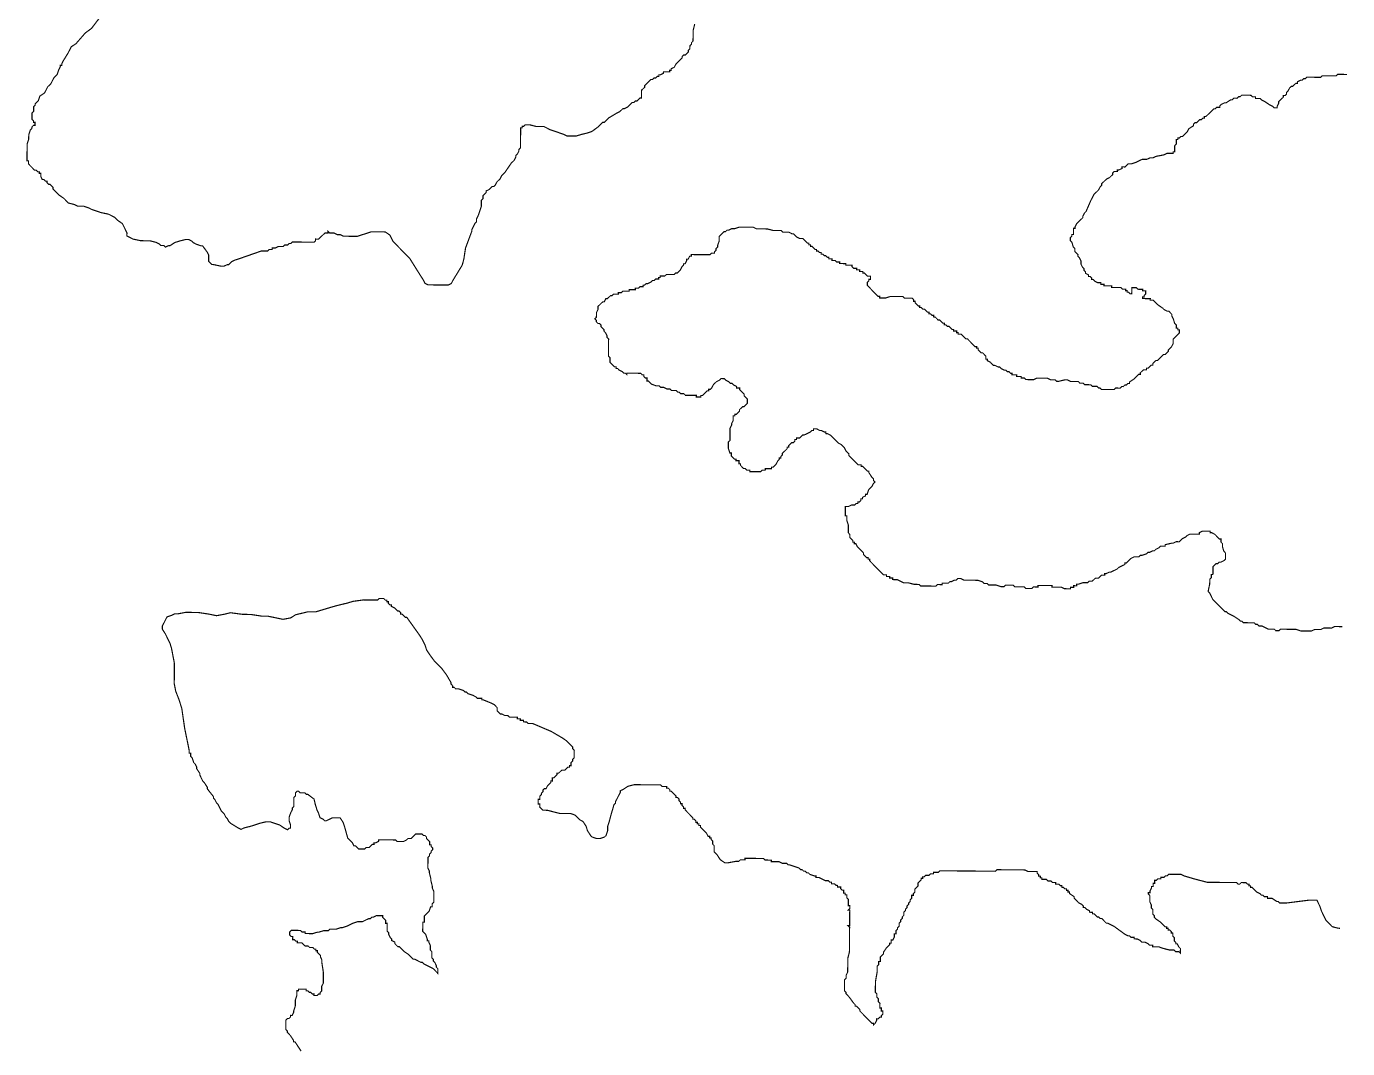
# Model space of a CAD drawing. Header units: metres. Extents: x 319816 to 366074, y 1739234 to 1838803.
# Drawn here: x 323158 to 326601, y 1830102 to 1832766 of the extents above; entities that cross this region are included whole.
import ezdxf

# ---------------------------------------------------------------- set-up
doc = ezdxf.new("R2010")
doc.units = ezdxf.units.M
doc.header["$MEASUREMENT"] = 0
doc.layers.add('HAZARDS LINE', color=1, linetype='Continuous')

msp = doc.modelspace()

# ---------------------------------------------------------------- linework, layer by layer
at = {"layer": 'HAZARDS LINE', "lineweight": 18, "const_width": 3}
for points in [[(323352, 1832792.8), (323327.6, 1832760.7), (323311.4, 1832748.8), (323286.9, 1832720.7), (323274.8, 1832712.8), (323270.7, 1832704.8), (323266.6, 1832696.7), (323254.3, 1832676.7), (323250.2, 1832668.6), (323250.2, 1832664.6), (323246.2, 1832664.6), (323246.1, 1832660.6), (323242, 1832652.6), (323237.9, 1832640.5), (323229.8, 1832632.5), (323225.7, 1832624.5), (323221.6, 1832616.5), (323213.4, 1832608.5), (323205.2, 1832592.4), (323193.1, 1832584.4), (323189, 1832572.4), (323184.9, 1832568.4), (323180.8, 1832564.4), (323180.8, 1832560.4), (323176.7, 1832556.4), (323176.7, 1832552.3), (323176.6, 1832544.3), (323172.6, 1832540.3), (323172.5, 1832536.2), (323172.5, 1832532.2), (323172.5, 1832528.2), (323172.4, 1832524.1), (323176.4, 1832520.1), (323176.4, 1832516), (323180.4, 1832516), (323180.4, 1832512), (323180.4, 1832507.9), (323176.3, 1832508), (323172.3, 1832504), (323172.2, 1832500), (323168.2, 1832496), (323164, 1832483.9), (323163.9, 1832471.8), (323159.8, 1832459.7), (323159.7, 1832451.7), (323159.7, 1832443.6), (323159.6, 1832439.6), (323159.5, 1832423.5), (323159.5, 1832419.4), (323159.4, 1832415.4), (323163.5, 1832415.4), (323163.4, 1832411.3), (323163.4, 1832407.3), (323167.4, 1832403.2), (323171.4, 1832399.2), (323175.4, 1832395.1), (323179.4, 1832391), (323183.4, 1832391), (323187.4, 1832386.9), (323191.4, 1832386.9), (323191.4, 1832382.9), (323195.4, 1832382.8), (323195.4, 1832374.8), (323199.3, 1832366.7), (323203.4, 1832366.6), (323207.4, 1832362.6), (323211.4, 1832362.5), (323211.4, 1832358.5), (323215.4, 1832354.4), (323219.4, 1832354.4), (323223.4, 1832350.3), (323227.4, 1832346.3), (323227.3, 1832342.3), (323243.3, 1832326), (323255.4, 1832317.8), (323263.4, 1832309.7), (323267.4, 1832305.6), (323283.4, 1832301.5), (323291.5, 1832297.4), (323303.6, 1832297.3), (323307.6, 1832297.2), (323319.7, 1832293.1), (323327.7, 1832289), (323351.8, 1832280.7), (323371.9, 1832276.5), (323388, 1832268.3), (323396, 1832260.2), (323408, 1832252), (323412, 1832244), (323419.9, 1832227.8), (323419.8, 1832219.7), (323427.8, 1832215.6), (323435.9, 1832211.5), (323456, 1832207.3), (323480.2, 1832207.1), (323496.3, 1832202.9), (323504.3, 1832198.8), (323508.3, 1832194.8), (323516.4, 1832194.7), (323520.4, 1832190.6), (323528.5, 1832194.6), (323532.5, 1832194.6), (323544.6, 1832202.5), (323556.8, 1832206.5), (323572.9, 1832210.4), (323581, 1832210.3), (323589, 1832206.2), (323593, 1832202.1), (323601, 1832198), (323613.1, 1832193.9), (323617.1, 1832193.9), (323629.1, 1832177.6), (323633.1, 1832169.5), (323633, 1832161.5), (323632.9, 1832153.4), (323636.9, 1832149.3), (323640.9, 1832145.3), (323644.9, 1832145.2), (323665.1, 1832141), (323673.1, 1832141), (323681.2, 1832144.9), (323685.3, 1832144.9), (323693.4, 1832152.9), (323701.5, 1832156.9), (323713.6, 1832160.8), (323770.2, 1832180.5), (323774.2, 1832180.5), (323778.3, 1832180.4), (323782.3, 1832180.4), (323786.3, 1832180.4), (323790.4, 1832184.4), (323794.4, 1832184.3), (323798.5, 1832184.3), (323798.5, 1832188.3), (323802.5, 1832188.3), (323806.5, 1832188.3), (323814.6, 1832192.2), (323818.7, 1832192.2), (323826.7, 1832192.1), (323830.8, 1832196.1), (323834.8, 1832196.1), (323838.9, 1832196), (323842.9, 1832200), (323847, 1832200), (323851, 1832204), (323859.1, 1832203.9), (323867.1, 1832203.9), (323871.2, 1832203.8), (323883.3, 1832203.7), (323895.4, 1832203.6), (323899.4, 1832203.6), (323903.4, 1832203.6), (323907.5, 1832203.5), (323911.5, 1832207.5), (323911.6, 1832211.6), (323919.6, 1832211.5), (323923.7, 1832215.5), (323927.7, 1832219.5), (323931.8, 1832223.5), (323935.9, 1832227.5), (323939.9, 1832227.5), (323943.9, 1832227.4), (323944, 1832231.5), (323948, 1832227.4), (323956, 1832227.3), (323960.1, 1832227.3), (323968.1, 1832223.2), (323976.1, 1832223.1), (323984.2, 1832219), (324004.3, 1832218.9), (324020.5, 1832218.7), (324032.6, 1832222.7), (324044.7, 1832226.6), (324056.8, 1832230.5), (324073, 1832230.4), (324085, 1832230.3), (324093.1, 1832230.2), (324105.1, 1832222.1), (324113.1, 1832205.9), (324121.1, 1832197.7), (324137, 1832181.5), (324145, 1832173.3), (324157, 1832161.1), (324184.9, 1832116.6), (324192.8, 1832104.4), (324196.8, 1832096.3), (324204.8, 1832092.2), (324216.9, 1832092.1), (324229, 1832092), (324237.1, 1832091.9), (324249.2, 1832091.8), (324257.2, 1832091.8), (324265.3, 1832095.7), (324269.4, 1832103.8), (324281.7, 1832123.8), (324293.9, 1832143.9), (324298.1, 1832160), (324302.4, 1832188.2), (324318.9, 1832232.4), (324318.9, 1832236.4), (324323, 1832244.4), (324327.1, 1832252.5), (324331.2, 1832256.5), (324331.2, 1832260.5), (324331.2, 1832264.5), (324335.3, 1832272.5), (324343.6, 1832296.7), (324343.7, 1832304.7), (324343.7, 1832308.8), (324343.7, 1832312.8), (324347.8, 1832316.8), (324347.8, 1832320.8), (324347.9, 1832324.9), (324351.9, 1832328.9), (324356, 1832332.9), (324356, 1832336.9), (324364.1, 1832340.8), (324372.2, 1832348.8), (324376.3, 1832348.8), (324380.3, 1832352.8), (324384.4, 1832360.8), (324388.5, 1832364.8), (324392.6, 1832368.8), (324396.7, 1832376.9), (324404.8, 1832384.9), (324421.1, 1832408.9), (324425.2, 1832412.9), (324429.3, 1832416.9), (324433.3, 1832424.9), (324433.4, 1832429), (324437.4, 1832433), (324441.5, 1832441), (324441.6, 1832445), (324445.6, 1832449), (324446.1, 1832501.4), (324450.1, 1832501.4), (324450.1, 1832505.4), (324454.2, 1832505.4), (324458.2, 1832509.4), (324470.3, 1832509.3), (324486.4, 1832505.1), (324506.6, 1832505), (324522.6, 1832496.8), (324558.8, 1832484.4), (324566.8, 1832480.3), (324591, 1832480.1), (324603.1, 1832484), (324619.3, 1832487.9), (324631.4, 1832491.8), (324647.7, 1832503.8), (324655.8, 1832511.8), (324659.9, 1832515.8), (324663.9, 1832515.7), (324667.9, 1832519.7), (324676.1, 1832527.7), (324696.3, 1832539.7), (324704.4, 1832543.6), (324708.5, 1832547.6), (324712.6, 1832551.6), (324716.6, 1832551.6), (324724.7, 1832555.6), (324736.9, 1832567.6), (324740.9, 1832567.5), (324745, 1832571.5), (324749, 1832571.5), (324757.1, 1832579.5), (324761.2, 1832579.4), (324761.3, 1832599.6), (324765.4, 1832603.6), (324769.5, 1832607.6), (324769.5, 1832611.6), (324773.6, 1832615.6), (324777.6, 1832619.6), (324785.7, 1832627.6), (324789.8, 1832627.6), (324793.8, 1832631.6), (324797.9, 1832631.6), (324801.9, 1832635.6), (324806, 1832635.5), (324806, 1832639.5), (324810, 1832639.5), (324818.1, 1832643.5), (324818.2, 1832647.5), (324834.3, 1832647.4), (324834.3, 1832651.4), (324838.4, 1832651.4), (324838.4, 1832655.4), (324846.5, 1832659.4), (324850.6, 1832667.4), (324854.6, 1832671.4), (324866.8, 1832683.4), (324866.9, 1832687.4), (324870.9, 1832691.4), (324875, 1832691.4), (324879, 1832695.4), (324883.1, 1832699.4), (324883.1, 1832703.4), (324887.2, 1832707.4), (324887.3, 1832715.5), (324891.3, 1832719.5), (324891.4, 1832723.5), (324895.4, 1832727.5), (324895.7, 1832755.7), (324899.8, 1832771.8)], [(326587.9, 1831201.5), (326567.7, 1831201.7), (326559.6, 1831197.7), (326539.5, 1831197.9), (326531.4, 1831193.9), (326515.3, 1831194), (326507.2, 1831190.1), (326478.9, 1831190.3), (326466.9, 1831194.4), (326426.6, 1831194.8), (326422.5, 1831190.8), (326414.5, 1831190.8), (326410.5, 1831194.9), (326394.3, 1831195), (326378.3, 1831203.2), (326370.2, 1831203.3), (326366.2, 1831207.4), (326362.2, 1831207.4), (326358.2, 1831211.5), (326330, 1831211.7), (326326, 1831215.8), (326321.9, 1831215.8), (326317.9, 1831219.9), (326305.9, 1831228), (326289.9, 1831236.2), (326285.9, 1831240.3), (326281.8, 1831240.3), (326273.8, 1831248.4), (326249.9, 1831272.8), (326241.9, 1831289), (326237.9, 1831293.1), (326242.1, 1831313.2), (326242.2, 1831325.3), (326246.3, 1831329.3), (326246.4, 1831337.4), (326250.4, 1831337.3), (326250.6, 1831357.5), (326254.6, 1831361.5), (326258.7, 1831365.5), (326262.7, 1831365.5), (326266.8, 1831369.5), (326270.8, 1831369.4), (326278.9, 1831373.4), (326283, 1831377.4), (326283.1, 1831393.5), (326279.1, 1831397.6), (326275.2, 1831409.7), (326275.3, 1831417.8), (326271.3, 1831421.8), (326271.3, 1831429.9), (326267.3, 1831429.9), (326259.3, 1831438.1), (326255.3, 1831442.1), (326247.3, 1831446.2), (326243.2, 1831446.3), (326243.3, 1831450.3), (326223.1, 1831450.5), (326215, 1831446.5), (326215, 1831442.5), (326190.8, 1831442.7), (326182.7, 1831438.7), (326178.6, 1831434.7), (326170.6, 1831430.7), (326166.5, 1831426.7), (326162.4, 1831422.7), (326154.4, 1831422.8), (326146.3, 1831418.8), (326142.2, 1831418.9), (326126.1, 1831415), (326126, 1831411), (326114, 1831411.1), (326109.9, 1831407.1), (326101.8, 1831403.1), (326097.7, 1831399.1), (326093.7, 1831399.1), (326085.6, 1831395.2), (326081.6, 1831395.2), (326077.5, 1831391.2), (326065.4, 1831387.3), (326061.4, 1831387.3), (326057.3, 1831383.3), (326045.2, 1831383.4), (326037.1, 1831379.4), (326033, 1831375.4), (326024.9, 1831367.4), (326020.9, 1831367.5), (326020.8, 1831363.4), (326012.7, 1831359.5), (326004.6, 1831355.5), (326000.6, 1831351.5), (325992.5, 1831347.6), (325984.4, 1831343.6), (325980.4, 1831343.6), (325972.3, 1831339.7), (325968.2, 1831339.7), (325968.2, 1831335.7), (325960.1, 1831335.7), (325956.1, 1831331.7), (325952, 1831327.7), (325944, 1831327.8), (325939.9, 1831323.8), (325935.8, 1831319.8), (325927.8, 1831319.9), (325923.7, 1831315.9), (325911.6, 1831316), (325899.5, 1831312), (325895.4, 1831312.1), (325895.4, 1831308), (325887.4, 1831308.1), (325887.3, 1831304.1), (325879.3, 1831304.1), (325879.2, 1831300.1), (325863.1, 1831300.3), (325855.1, 1831304.4), (325830.9, 1831304.6), (325830.9, 1831308.6), (325794.6, 1831308.9), (325794.6, 1831304.9), (325782.5, 1831305), (325778.5, 1831301), (325762.3, 1831301.1), (325758.3, 1831305.2), (325734.1, 1831305.4), (325730.1, 1831309.4), (325710, 1831309.6), (325705.9, 1831305.6), (325697.9, 1831305.7), (325685.8, 1831309.8), (325665.7, 1831310), (325661.7, 1831314), (325653.6, 1831314.1), (325649.6, 1831318.2), (325637.5, 1831322.3), (325601.3, 1831322.6), (325593.2, 1831326.7), (325585.2, 1831326.8), (325581.1, 1831322.8), (325577.1, 1831322.8), (325569, 1831318.8), (325564.9, 1831318.9), (325560.9, 1831314.9), (325544.8, 1831315), (325544.7, 1831311), (325532.6, 1831311.1), (325528.6, 1831307.1), (325488.3, 1831307.4), (325484.3, 1831311.5), (325472.2, 1831311.6), (325456.1, 1831315.7), (325444, 1831315.8), (325427.9, 1831324), (325415.8, 1831324.1), (325415.9, 1831328.2), (325407.8, 1831328.2), (325407.8, 1831332.3), (325399.8, 1831332.3), (325399.8, 1831336.4), (325391.8, 1831336.4), (325387.8, 1831340.5), (325383.8, 1831344.6), (325375.8, 1831352.7), (325371.8, 1831356.8), (325367.8, 1831360.8), (325363.8, 1831364.9), (325355.8, 1831373), (325355.8, 1831377.1), (325351.8, 1831377.1), (325351.8, 1831381.1), (325347.8, 1831381.1), (325343.8, 1831385.2), (325339.8, 1831389.3), (325339.8, 1831393.3), (325335.8, 1831397.4), (325331.8, 1831401.4), (325327.8, 1831405.5), (325323.8, 1831409.6), (325319.9, 1831417.7), (325315.8, 1831417.7), (325315.9, 1831421.7), (325311.8, 1831421.8), (325311.9, 1831425.8), (325307.9, 1831429.9), (325303.9, 1831433.9), (325304, 1831442), (325300, 1831446.1), (325300.1, 1831466.2), (325296.2, 1831478.3), (325296.3, 1831490.4), (325292.3, 1831490.5), (325292.5, 1831514.7), (325300.5, 1831514.6), (325308.6, 1831518.6), (325316.7, 1831518.5), (325320.7, 1831522.5), (325324.8, 1831522.5), (325324.8, 1831526.5), (325328.8, 1831526.5), (325332.9, 1831530.4), (325332.9, 1831534.5), (325337, 1831534.4), (325337, 1831538.5), (325345.1, 1831542.4), (325345.1, 1831546.5), (325349.2, 1831546.4), (325353.3, 1831558.5), (325357.4, 1831562.5), (325361.4, 1831566.5), (325365.5, 1831574.5), (325369.6, 1831578.5), (325365.6, 1831582.6), (325365.6, 1831586.6), (325361.6, 1831590.7), (325353.7, 1831602.8), (325353.7, 1831606.9), (325349.7, 1831606.9), (325341.7, 1831615), (325337.7, 1831619.1), (325333.6, 1831619.1), (325333.7, 1831623.2), (325325.6, 1831623.2), (325317.6, 1831631.4), (325309.6, 1831639.5), (325305.6, 1831643.6), (325301.6, 1831647.6), (325301.7, 1831651.7), (325293.7, 1831659.8), (325289.7, 1831667.9), (325285.7, 1831672), (325281.7, 1831676), (325273.7, 1831680.1), (325257.7, 1831696.4), (325253.7, 1831700.4), (325245.7, 1831704.5), (325241.6, 1831704.6), (325241.7, 1831708.6), (325237.6, 1831708.6), (325229.6, 1831712.7), (325225.6, 1831712.8), (325217.6, 1831716.9), (325209.5, 1831716.9), (325209.5, 1831712.9), (325205.4, 1831712.9), (325201.4, 1831708.9), (325185.2, 1831701), (325181.1, 1831701), (325173, 1831693.1), (325165, 1831693.1), (325164.9, 1831689.1), (325160.9, 1831689.1), (325160.9, 1831685.1), (325156.8, 1831681.1), (325152.8, 1831681.1), (325148.7, 1831677.1), (325144.6, 1831673.1), (325144.6, 1831669.1), (325140.6, 1831669.1), (325140.5, 1831665.1), (325136.5, 1831661.1), (325132.4, 1831657.1), (325128.3, 1831653.1), (325128.3, 1831649.1), (325124.2, 1831645.1), (325124.2, 1831641), (325120.2, 1831641.1), (325120.1, 1831637), (325116.1, 1831633.1), (325112, 1831625), (325103.9, 1831617), (325099.8, 1831617.1), (325099.8, 1831613), (325083.7, 1831613.2), (325083.6, 1831609.1), (325075.6, 1831609.2), (325071.5, 1831605.2), (325043.3, 1831605.4), (325043.3, 1831609.5), (325035.3, 1831609.5), (325031.3, 1831613.6), (325027.2, 1831613.6), (325023.2, 1831617.7), (325019.2, 1831621.8), (325019.3, 1831625.8), (325015.2, 1831625.8), (325015.3, 1831633.9), (325007.2, 1831634), (325007.3, 1831638), (325003.2, 1831638), (324999.3, 1831642.1), (324995.3, 1831646.2), (324995.3, 1831654.2), (324991.3, 1831654.2), (324987.4, 1831666.4), (324987.5, 1831682.5), (324991.6, 1831686.5), (324991.8, 1831718.8), (324995.9, 1831726.8), (324996, 1831730.8), (325000.1, 1831738.8), (325000.2, 1831750.9), (325004.2, 1831750.9), (325004.2, 1831754.9), (325008.3, 1831754.9), (325016.4, 1831762.9), (325016.4, 1831766.9), (325020.5, 1831770.9), (325024.5, 1831774.9), (325028.6, 1831774.9), (325032.6, 1831778.9), (325036.7, 1831782.9), (325036.8, 1831795), (325032.8, 1831799), (325028.8, 1831803.1), (325028.8, 1831807.1), (325020.8, 1831815.3), (325016.9, 1831819.3), (325016.9, 1831823.4), (325008.8, 1831823.4), (325008.9, 1831827.5), (325000.8, 1831831.6), (324996.8, 1831835.6), (324992.8, 1831835.7), (324988.8, 1831839.7), (324980.8, 1831843.8), (324976.8, 1831847.9), (324968.7, 1831848), (324964.7, 1831844), (324956.6, 1831840), (324952.5, 1831836), (324948.4, 1831832), (324944.3, 1831824), (324940.3, 1831820), (324936.2, 1831820), (324936.2, 1831816), (324932.2, 1831816), (324924, 1831808), (324920, 1831804), (324915.9, 1831804.1), (324915.9, 1831800), (324903.8, 1831800.1), (324903.9, 1831804.2), (324875.6, 1831804.4), (324871.6, 1831808.5), (324863.6, 1831808.5), (324859.6, 1831812.6), (324855.5, 1831812.6), (324851.6, 1831816.7), (324839.5, 1831816.8), (324835.5, 1831820.9), (324827.4, 1831820.9), (324819.4, 1831825), (324811.3, 1831825.1), (324807.3, 1831829.1), (324799.3, 1831829.2), (324787.2, 1831833.3), (324783.2, 1831837.4), (324779.2, 1831841.5), (324775.2, 1831841.5), (324775.2, 1831849.6), (324771.2, 1831849.6), (324767.2, 1831853.7), (324767.2, 1831857.7), (324763.2, 1831857.7), (324759.2, 1831861.8), (324722.9, 1831862.1), (324722.9, 1831858.1), (324718.9, 1831862.1), (324714.9, 1831862.2), (324710.9, 1831866.2), (324702.8, 1831870.3), (324698.8, 1831874.4), (324694.8, 1831874.4), (324694.9, 1831878.5), (324690.8, 1831878.5), (324686.8, 1831882.6), (324682.8, 1831886.6), (324678.8, 1831890.7), (324678.9, 1831902.8), (324674.9, 1831906.9), (324675.3, 1831951.2), (324671.3, 1831955.3), (324671.3, 1831959.3), (324667.4, 1831967.4), (324663.4, 1831971.5), (324663.4, 1831975.5), (324659.4, 1831979.6), (324655.4, 1831983.6), (324655.5, 1831987.7), (324651.5, 1831991.7), (324647.4, 1831991.8), (324643.4, 1831995.8), (324643.5, 1831999.8), (324639.5, 1832003.9), (324643.5, 1832007.9), (324643.6, 1832020), (324647.7, 1832028), (324647.8, 1832036.1), (324651.9, 1832040.1), (324660, 1832048.1), (324664, 1832048.1), (324668.1, 1832056.1), (324672.1, 1832056.1), (324680.3, 1832064.1), (324684.3, 1832064), (324688.4, 1832068), (324700.5, 1832067.9), (324700.5, 1832071.9), (324708.6, 1832071.9), (324712.6, 1832075.9), (324728.7, 1832075.7), (324728.8, 1832079.8), (324744.9, 1832079.6), (324744.9, 1832083.7), (324753, 1832083.6), (324757.1, 1832087.6), (324765.1, 1832087.5), (324765.2, 1832091.6), (324769.2, 1832091.5), (324773.3, 1832095.5), (324777.3, 1832095.5), (324785.4, 1832099.5), (324789.4, 1832103.5), (324793.5, 1832103.4), (324797.5, 1832107.4), (324805.6, 1832107.4), (324805.6, 1832111.4), (324809.7, 1832111.4), (324809.7, 1832115.4), (324821.8, 1832115.3), (324825.9, 1832119.3), (324846, 1832119.1), (324850.1, 1832123.1), (324854.1, 1832123.1), (324862.2, 1832131.1), (324866.3, 1832139.1), (324870.4, 1832143.1), (324870.4, 1832147.1), (324874.5, 1832147.1), (324878.6, 1832155.1), (324878.6, 1832159.2), (324882.6, 1832159.1), (324886.7, 1832167.2), (324890.8, 1832167.1), (324890.8, 1832171.2), (324939.2, 1832170.8), (324943.2, 1832174.7), (324951.3, 1832174.7), (324951.3, 1832178.7), (324955.4, 1832182.7), (324955.4, 1832186.7), (324959.5, 1832190.7), (324959.5, 1832194.8), (324963.6, 1832206.8), (324963.7, 1832218.9), (324967.8, 1832222.9), (324975.9, 1832230.9), (324980, 1832230.9), (324984, 1832234.9), (324988.1, 1832234.9), (324996.2, 1832238.8), (325004.2, 1832238.8), (325016.3, 1832242.7), (325052.6, 1832242.4), (325060.7, 1832238.3), (325088.9, 1832238), (325105, 1832233.9), (325125.1, 1832233.7), (325129.1, 1832229.6), (325145.2, 1832229.5), (325153.3, 1832225.4), (325157.3, 1832225.4), (325161.3, 1832221.3), (325165.3, 1832217.2), (325173.3, 1832213.2), (325181.4, 1832213.1), (325185.4, 1832209), (325189.4, 1832205), (325193.4, 1832200.9), (325197.4, 1832200.9), (325197.4, 1832196.8), (325201.4, 1832196.8), (325201.4, 1832192.8), (325205.4, 1832192.7), (325209.4, 1832188.7), (325213.4, 1832184.6), (325217.4, 1832184.6), (325217.4, 1832180.5), (325221.4, 1832180.5), (325225.4, 1832176.4), (325229.4, 1832176.4), (325229.4, 1832172.4), (325233.4, 1832172.3), (325237.4, 1832168.3), (325241.5, 1832168.2), (325245.5, 1832164.2), (325249.5, 1832164.1), (325249.5, 1832160.1), (325257.5, 1832160), (325257.5, 1832156), (325265.6, 1832155.9), (325269.6, 1832151.9), (325277.6, 1832151.8), (325277.6, 1832147.8), (325293.7, 1832147.6), (325293.7, 1832143.6), (325309.8, 1832143.5), (325309.8, 1832139.4), (325313.8, 1832135.4), (325321.8, 1832135.3), (325321.8, 1832131.3), (325329.8, 1832131.2), (325329.8, 1832127.2), (325337.9, 1832127.1), (325337.8, 1832123.1), (325341.9, 1832123), (325349.9, 1832114.9), (325357.9, 1832114.8), (325357.9, 1832106.8), (325353.8, 1832106.8), (325353.8, 1832102.8), (325349.7, 1832098.8), (325349.7, 1832090.7), (325353.7, 1832086.7), (325357.7, 1832082.6), (325361.7, 1832078.5), (325369.7, 1832070.4), (325373.7, 1832066.3), (325377.6, 1832062.3), (325381.7, 1832062.2), (325381.6, 1832058.2), (325397.8, 1832058.1), (325409.9, 1832062), (325442.1, 1832061.7), (325446.1, 1832057.7), (325466.3, 1832057.5), (325470.3, 1832053.4), (325470.3, 1832049.4), (325474.3, 1832049.4), (325474.3, 1832045.3), (325482.2, 1832037.2), (325486.3, 1832037.2), (325486.2, 1832033.1), (325490.3, 1832033.1), (325494.3, 1832029), (325498.3, 1832029), (325502.3, 1832024.9), (325506.3, 1832020.9), (325510.3, 1832020.8), (325510.3, 1832016.8), (325514.3, 1832016.8), (325518.3, 1832012.7), (325522.4, 1832012.7), (325522.3, 1832008.7), (325526.4, 1832008.6), (325530.4, 1832004.6), (325534.3, 1832000.5), (325538.4, 1832000.5), (325542.4, 1831996.4), (325546.4, 1831992.3), (325550.4, 1831992.3), (325550.4, 1831988.3), (325554.4, 1831988.2), (325558.4, 1831984.2), (325562.4, 1831984.1), (325566.4, 1831980.1), (325570.4, 1831976), (325574.5, 1831976), (325574.4, 1831971.9), (325582.5, 1831971.9), (325582.4, 1831967.8), (325586.5, 1831967.8), (325586.4, 1831963.8), (325594.5, 1831963.7), (325602.5, 1831955.6), (325606.5, 1831951.5), (325610.5, 1831951.5), (325614.5, 1831947.4), (325622.5, 1831939.3), (325626.5, 1831935.2), (325630.5, 1831931.1), (325634.5, 1831931.1), (325634.5, 1831927.1), (325638.5, 1831927), (325638.5, 1831923), (325642.5, 1831919), (325646.5, 1831914.9), (325650.5, 1831914.9), (325654.5, 1831910.8), (325658.5, 1831906.7), (325658.5, 1831898.7), (325662.5, 1831898.6), (325662.5, 1831894.6), (325670.5, 1831890.5), (325674.5, 1831886.4), (325678.5, 1831882.4), (325682.5, 1831882.3), (325690.5, 1831878.2), (325694.6, 1831878.2), (325698.6, 1831874.1), (325706.6, 1831870), (325710.6, 1831870), (325714.6, 1831865.9), (325718.7, 1831865.9), (325722.7, 1831861.8), (325726.7, 1831861.8), (325726.7, 1831857.8), (325738.7, 1831857.7), (325738.7, 1831853.6), (325750.8, 1831853.5), (325750.8, 1831849.5), (325758.8, 1831849.4), (325762.8, 1831845.4), (325783, 1831845.2), (325791.1, 1831849.2), (325819.3, 1831848.9), (325827.3, 1831844.8), (325839.4, 1831844.7), (325843.4, 1831840.7), (325847.4, 1831840.6), (325863.6, 1831844.5), (325871.7, 1831844.5), (325879.7, 1831840.4), (325899.8, 1831840.2), (325903.8, 1831836.1), (325911.9, 1831836.1), (325915.9, 1831832), (325932, 1831831.9), (325936, 1831827.8), (325948.1, 1831827.7), (325952.1, 1831823.6), (325956.1, 1831823.6), (325960.1, 1831819.5), (325992.4, 1831819.3), (325996.5, 1831823.3), (326008.5, 1831823.2), (326012.6, 1831827.2), (326016.6, 1831827.1), (326020.7, 1831831.1), (326024.7, 1831831.1), (326028.8, 1831835.1), (326032.8, 1831835.1), (326032.9, 1831839.1), (326045, 1831847.1), (326049.1, 1831851.1), (326053.2, 1831855.1), (326057.2, 1831859.1), (326061.2, 1831859), (326061.3, 1831863.1), (326069.4, 1831871), (326077.5, 1831871), (326077.5, 1831875), (326081.5, 1831875), (326089.7, 1831883), (326093.7, 1831882.9), (326093.7, 1831887), (326097.8, 1831891), (326101.9, 1831895), (326105.9, 1831894.9), (326110, 1831898.9), (326114, 1831902.9), (326118.1, 1831906.9), (326122.1, 1831910.9), (326126.2, 1831910.9), (326130.2, 1831914.9), (326134.3, 1831918.9), (326134.3, 1831922.9), (326138.4, 1831926.9), (326142.5, 1831930.9), (326146.6, 1831938.9), (326146.7, 1831951), (326150.7, 1831955), (326158.9, 1831963), (326162.9, 1831967), (326163, 1831975.1), (326159, 1831975.1), (326159, 1831979.2), (326155, 1831979.2), (326155, 1831987.3), (326151, 1831991.3), (326147.1, 1832003.4), (326143.1, 1832011.5), (326143.2, 1832015.6), (326139.2, 1832019.6), (326135.2, 1832023.7), (326131.2, 1832023.7), (326123.1, 1832027.8), (326119.1, 1832031.9), (326107.1, 1832040.1), (326103.1, 1832044.1), (326099.1, 1832048.2), (326095.1, 1832052.3), (326087, 1832052.3), (326087.1, 1832056.4), (326066.9, 1832056.5), (326067, 1832060.6), (326071, 1832060.5), (326071, 1832064.6), (326075.1, 1832068.6), (326075.2, 1832076.6), (326067.1, 1832076.7), (326067.1, 1832080.7), (326055, 1832080.8), (326051, 1832084.9), (326038.9, 1832085), (326038.8, 1832068.9), (326034.8, 1832068.9), (326030.8, 1832073), (326026.8, 1832073), (326026.8, 1832077), (326022.8, 1832077.1), (326022.8, 1832081.1), (326014.7, 1832081.2), (326010.7, 1832085.2), (325986.5, 1832085.4), (325986.6, 1832089.5), (325966.4, 1832089.6), (325966.5, 1832093.7), (325958.4, 1832093.7), (325958.4, 1832097.8), (325950.4, 1832097.8), (325942.3, 1832101.9), (325938.3, 1832106), (325934.3, 1832106), (325934.3, 1832110), (325930.3, 1832114.1), (325926.3, 1832114.1), (325926.3, 1832118.2), (325918.3, 1832122.3), (325918.4, 1832126.3), (325914.4, 1832130.4), (325914.4, 1832134.4), (325910.4, 1832138.5), (325906.4, 1832146.6), (325906.5, 1832154.6), (325902.5, 1832162.7), (325898.5, 1832166.8), (325898.6, 1832170.8), (325890.6, 1832179), (325890.6, 1832187), (325886.6, 1832191.1), (325882.7, 1832203.2), (325878.7, 1832207.3), (325878.8, 1832215.3), (325882.8, 1832219.3), (325882.9, 1832223.4), (325886.9, 1832223.3), (325887, 1832239.5), (325891.1, 1832239.4), (325891.1, 1832243.5), (325895.2, 1832251.5), (325899.3, 1832255.5), (325907.4, 1832263.5), (325911.5, 1832267.5), (325911.5, 1832271.5), (325915.6, 1832279.5), (325919.7, 1832283.5), (325932, 1832311.7), (325940.2, 1832327.7), (325944.3, 1832331.7), (325952.4, 1832339.7), (325956.5, 1832347.7), (325960.5, 1832351.7), (325960.6, 1832355.8), (325964.6, 1832359.8), (325972.8, 1832367.8), (325980.9, 1832371.7), (325989, 1832379.7), (325989, 1832383.8), (325993.1, 1832387.8), (326001.2, 1832387.7), (326001.2, 1832391.7), (326005.2, 1832391.7), (326013.3, 1832395.6), (326013.3, 1832399.7), (326021.4, 1832399.6), (326025.5, 1832403.6), (326029.5, 1832407.6), (326037.6, 1832407.5), (326049.7, 1832411.5), (326065.9, 1832419.4), (326078, 1832419.3), (326086.1, 1832423.3), (326094.2, 1832423.2), (326102.3, 1832427.2), (326122.5, 1832431), (326130.5, 1832435), (326146.7, 1832434.9), (326146.7, 1832438.9), (326150.7, 1832438.9), (326150.9, 1832455), (326154.9, 1832459), (326155, 1832471.1), (326159.1, 1832471), (326159.1, 1832475.1), (326163.1, 1832475), (326167.2, 1832479), (326171.2, 1832479), (326175.3, 1832483), (326179.4, 1832487), (326183.4, 1832491), (326187.5, 1832499), (326199.7, 1832507), (326199.7, 1832511), (326203.8, 1832515), (326207.8, 1832515), (326215.9, 1832523), (326220, 1832522.9), (326224, 1832526.9), (326228.1, 1832526.9), (326228.1, 1832530.9), (326232.1, 1832530.9), (326236.2, 1832534.9), (326240.3, 1832538.9), (326244.3, 1832542.9), (326248.4, 1832546.9), (326252.4, 1832550.9), (326256.5, 1832550.9), (326260.5, 1832554.9), (326268.6, 1832554.8), (326268.6, 1832558.8), (326272.7, 1832562.8), (326280.8, 1832566.8), (326284.8, 1832566.8), (326297, 1832574.7), (326301, 1832574.7), (326305.1, 1832578.7), (326313.1, 1832578.6), (326317.2, 1832582.6), (326321.2, 1832582.6), (326325.3, 1832586.6), (326349.5, 1832586.4), (326353.5, 1832582.3), (326361.5, 1832582.2), (326361.5, 1832578.2), (326373.6, 1832578.1), (326377.6, 1832574), (326385.6, 1832569.9), (326397.7, 1832561.8), (326405.7, 1832557.7), (326409.7, 1832553.6), (326417.7, 1832553.5), (326417.8, 1832557.6), (326421.9, 1832565.6), (326421.9, 1832569.6), (326430, 1832577.6), (326434.1, 1832581.6), (326434.1, 1832585.7), (326438.2, 1832585.6), (326442.2, 1832589.6), (326442.3, 1832593.7), (326446.3, 1832597.7), (326450.4, 1832605.7), (326454.5, 1832609.7), (326458.5, 1832609.7), (326462.6, 1832613.7), (326466.7, 1832617.7), (326470.7, 1832617.6), (326470.7, 1832621.6), (326478.8, 1832625.6), (326482.8, 1832625.6), (326486.9, 1832629.6), (326490.9, 1832629.5), (326495, 1832633.5), (326531.3, 1832633.2), (326535.3, 1832637.2), (326571.6, 1832636.9), (326575.7, 1832640.9), (326599.9, 1832640.7)], [(326581.3, 1830415.3), (326577.3, 1830415.4), (326561.2, 1830419.5), (326553.2, 1830427.7), (326545.2, 1830435.8), (326533.3, 1830460.1), (326529.4, 1830472.2), (326525.4, 1830480.3), (326521.5, 1830488.4), (326501.3, 1830488.6), (326440.8, 1830481), (326424.7, 1830481.2), (326420.7, 1830485.2), (326416.6, 1830485.3), (326404.6, 1830493.4), (326392.5, 1830493.5), (326392.6, 1830497.5), (326384.5, 1830497.6), (326380.5, 1830501.7), (326376.5, 1830501.7), (326372.5, 1830505.8), (326364.4, 1830509.9), (326360.4, 1830513.9), (326356.4, 1830518), (326352.4, 1830522.1), (326348.4, 1830522.1), (326348.4, 1830526.1), (326344.4, 1830526.2), (326344.5, 1830530.2), (326340.4, 1830530.2), (326336.4, 1830534.3), (326324.3, 1830534.4), (326320.3, 1830530.4), (326316.2, 1830530.4), (326312.2, 1830534.5), (326235.7, 1830535.1), (326203.5, 1830543.5), (326175.3, 1830551.8), (326167.3, 1830555.9), (326135, 1830556.1), (326131, 1830552.1), (326127, 1830552.2), (326122.9, 1830548.2), (326114.8, 1830548.2), (326114.8, 1830544.2), (326106.7, 1830544.3), (326102.7, 1830540.3), (326098.6, 1830540.3), (326098.6, 1830532.3), (326094.5, 1830532.3), (326094.5, 1830524.2), (326090.4, 1830524.3), (326090.4, 1830520.2), (326086.3, 1830512.2), (326086.3, 1830508.2), (326082.2, 1830508.2), (326082.2, 1830504.2), (326086.2, 1830500.1), (326086.1, 1830484), (326090, 1830475.9), (326090, 1830467.8), (326094, 1830463.7), (326093.9, 1830451.7), (326097.9, 1830447.6), (326097.8, 1830443.6), (326101.8, 1830439.5), (326113.9, 1830431.3), (326117.9, 1830427.3), (326125.8, 1830419.1), (326129.9, 1830419.1), (326129.8, 1830415.1), (326133.9, 1830415), (326133.8, 1830411), (326137.9, 1830411), (326141.9, 1830406.9), (326141.8, 1830402.9), (326145.9, 1830402.8), (326145.8, 1830394.8), (326149.8, 1830390.7), (326149.7, 1830382.6), (326153.7, 1830378.6), (326153.7, 1830374.6), (326157.7, 1830374.5), (326161.7, 1830366.4), (326165.7, 1830362.4), (326165.6, 1830350.3), (326161.6, 1830354.3), (326157.6, 1830354.4), (326153.5, 1830354.4), (326149.5, 1830358.5), (326137.4, 1830358.6), (326121.3, 1830362.7), (326109.3, 1830366.9), (326105.3, 1830366.9), (326097.2, 1830367), (326093.2, 1830367), (326093.2, 1830371), (326089.2, 1830371.1), (326085.1, 1830371.1), (326081.1, 1830375.2), (326073.1, 1830379.3), (326069.1, 1830379.3), (326065, 1830379.3), (326061, 1830383.4), (326053, 1830387.5), (326045, 1830387.6), (326045, 1830391.6), (326041, 1830391.6), (326036.9, 1830391.7), (326032.9, 1830395.7), (326028.9, 1830395.8), (326020.9, 1830399.8), (325992.8, 1830420.2), (325984.8, 1830424.3), (325976.8, 1830428.4), (325972.7, 1830428.5), (325968.7, 1830432.5), (325964.7, 1830436.6), (325960.7, 1830440.7), (325956.7, 1830440.7), (325952.7, 1830444.8), (325948.7, 1830444.8), (325944.7, 1830448.9), (325940.7, 1830452.9), (325936.7, 1830453), (325936.7, 1830457), (325932.7, 1830457), (325928.6, 1830457.1), (325928.7, 1830461.1), (325920.6, 1830465.2), (325916.6, 1830469.3), (325912.6, 1830469.3), (325912.6, 1830473.3), (325908.6, 1830477.4), (325900.6, 1830481.5), (325896.6, 1830485.6), (325892.6, 1830489.6), (325888.6, 1830493.7), (325888.7, 1830497.7), (325876.6, 1830505.9), (325876.7, 1830509.9), (325872.6, 1830509.9), (325872.7, 1830514), (325868.6, 1830514), (325868.7, 1830518), (325864.6, 1830518.1), (325860.6, 1830522.1), (325856.6, 1830522.2), (325856.7, 1830526.2), (325852.6, 1830526.2), (325848.6, 1830530.3), (325844.6, 1830530.3), (325840.6, 1830530.4), (325840.6, 1830534.4), (325836.6, 1830534.4), (325832.5, 1830534.5), (325828.5, 1830538.5), (325824.5, 1830538.6), (325820.5, 1830538.6), (325816.5, 1830542.7), (325812.4, 1830542.7), (325808.4, 1830542.7), (325804.4, 1830542.8), (325804.4, 1830546.8), (325800.4, 1830546.8), (325800.4, 1830550.9), (325796.4, 1830550.9), (325796.4, 1830554.9), (325792.4, 1830559), (325792.5, 1830563), (325788.4, 1830563.1), (325784.4, 1830563.1), (325780.4, 1830563.1), (325776.3, 1830563.2), (325772.3, 1830563.2), (325768.3, 1830563.2), (325760.2, 1830567.3), (325756.2, 1830567.4), (325752.2, 1830567.4), (325748.2, 1830567.4), (325744.1, 1830567.5), (325740.1, 1830567.5), (325736.1, 1830567.5), (325732, 1830567.6), (325728, 1830567.6), (325724, 1830567.6), (325719.9, 1830567.7), (325715.9, 1830567.7), (325711.9, 1830567.7), (325707.8, 1830567.8), (325703.8, 1830567.8), (325695.8, 1830567.9), (325691.7, 1830567.9), (325687.7, 1830567.9), (325683.6, 1830563.9), (325675.6, 1830564), (325671.5, 1830564), (325667.5, 1830564.1), (325663.5, 1830564.1), (325655.4, 1830564.2), (325651.4, 1830564.2), (325647.3, 1830564.2), (325643.3, 1830564.3), (325639.3, 1830564.3), (325635.3, 1830564.3), (325631.2, 1830564.4), (325627.2, 1830564.4), (325623.2, 1830564.4), (325619.1, 1830564.5), (325611.1, 1830564.5), (325607, 1830564.6), (325603, 1830564.6), (325599, 1830564.6), (325590.9, 1830564.7), (325586.9, 1830564.7), (325582.9, 1830564.8), (325578.8, 1830564.8), (325574.8, 1830564.8), (325566.7, 1830564.9), (325562.7, 1830564.9), (325558.7, 1830565), (325554.6, 1830565), (325546.6, 1830565.1), (325542.5, 1830565.1), (325538.5, 1830565.1), (325534.4, 1830561.1), (325530.4, 1830561.2), (325526.4, 1830561.2), (325522.4, 1830561.2), (325522.3, 1830557.2), (325518.3, 1830557.2), (325514.3, 1830557.3), (325510.2, 1830553.3), (325506.2, 1830553.3), (325502.1, 1830553.3), (325498.1, 1830549.3), (325494, 1830549.4), (325494, 1830545.4), (325490, 1830545.4), (325489.9, 1830541.4), (325485.9, 1830537.4), (325481.8, 1830533.4), (325481.8, 1830529.3), (325481.7, 1830525.3), (325477.7, 1830521.3), (325473.6, 1830517.3), (325473.6, 1830513.3), (325473.6, 1830509.2), (325469.5, 1830505.2), (325469.5, 1830501.2), (325465.4, 1830501.2), (325465.4, 1830497.2), (325465.4, 1830493.2), (325461.3, 1830489.2), (325461.3, 1830485.1), (325457.2, 1830481.1), (325457.2, 1830477.1), (325453.1, 1830473.1), (325453.1, 1830469.1), (325449, 1830465.1), (325449, 1830461.1), (325444.9, 1830457.1), (325444.9, 1830453), (325444.8, 1830449), (325440.8, 1830445), (325440.7, 1830441), (325436.7, 1830437), (325436.6, 1830432.9), (325432.6, 1830428.9), (325432.5, 1830424.9), (325432.5, 1830420.9), (325428.4, 1830416.9), (325428.4, 1830412.8), (325424.3, 1830408.9), (325424.3, 1830404.8), (325424.3, 1830400.8), (325420.2, 1830400.8), (325420.2, 1830396.8), (325420.2, 1830392.8), (325416.1, 1830384.7), (325412, 1830384.8), (325412, 1830380.7), (325412, 1830376.7), (325407.9, 1830376.7), (325407.9, 1830372.7), (325403.8, 1830368.7), (325399.8, 1830364.7), (325391.6, 1830352.7), (325391.6, 1830348.6), (325387.5, 1830344.6), (325383.5, 1830340.7), (325383.4, 1830336.6), (325383.4, 1830332.6), (325383.4, 1830328.6), (325379.3, 1830328.6), (325379.3, 1830324.6), (325379.3, 1830320.5), (325375.2, 1830316.5), (325375.1, 1830308.5), (325375.1, 1830304.4), (325375.1, 1830300.4), (325370.8, 1830276.2), (325370.7, 1830264.2), (325370.6, 1830248), (325374.6, 1830244), (325374.5, 1830235.9), (325378.5, 1830231.8), (325378.5, 1830227.8), (325378.5, 1830223.8), (325382.5, 1830219.7), (325382.4, 1830215.7), (325382.4, 1830211.6), (325382.4, 1830207.6), (325386.4, 1830207.6), (325386.3, 1830203.5), (325386.3, 1830199.5), (325390.3, 1830199.5), (325390.3, 1830195.4), (325390.3, 1830191.4), (325386.2, 1830187.4), (325386.2, 1830183.4), (325382.2, 1830183.4), (325378.1, 1830179.4), (325374.1, 1830179.5), (325374, 1830175.4), (325369.9, 1830167.4), (325365.9, 1830163.4), (325365.9, 1830167.4), (325361.9, 1830167.5), (325357.9, 1830171.5), (325341.9, 1830187.8), (325337.9, 1830191.9), (325333.9, 1830195.9), (325329.9, 1830200), (325329.9, 1830204), (325325.9, 1830208.1), (325321.9, 1830212.1), (325317.9, 1830212.2), (325317.9, 1830216.2), (325313.9, 1830220.3), (325302, 1830236.5), (325298, 1830240.6), (325294, 1830244.6), (325294, 1830248.7), (325290, 1830252.7), (325290, 1830256.8), (325290.1, 1830264.8), (325290.1, 1830268.9), (325290.2, 1830272.9), (325290.2, 1830276.9), (325290.2, 1830281), (325294.3, 1830284.9), (325294.3, 1830289), (325294.4, 1830293), (325298.5, 1830301), (325298.6, 1830313.1), (325298.7, 1830325.2), (325298.8, 1830337.3), (325302.9, 1830353.4), (325303, 1830357.4), (325303, 1830361.5), (325303.1, 1830373.6), (325303.2, 1830385.7), (325303.3, 1830397.8), (325303.4, 1830405.8), (325303.4, 1830409.9), (325303.4, 1830413.9), (325303.5, 1830417.9), (325299.5, 1830422), (325303.5, 1830422), (325303.5, 1830426), (325303.6, 1830430), (325303.6, 1830434), (325303.6, 1830438.1), (325303.7, 1830442.1), (325303.7, 1830446.1), (325303.7, 1830450.2), (325303.8, 1830454.2), (325303.8, 1830458.2), (325303.9, 1830462.3), (325299.8, 1830462.3), (325303.9, 1830466.3), (325303.9, 1830470.3), (325304, 1830474.4), (325299.9, 1830474.4), (325300, 1830478.4), (325300, 1830482.5), (325300, 1830486.5), (325300.1, 1830490.5), (325296.1, 1830494.6), (325296.1, 1830498.6), (325296.1, 1830502.6), (325292.1, 1830502.7), (325292.1, 1830506.7), (325288.1, 1830506.7), (325288.1, 1830510.8), (325288.2, 1830514.8), (325284.1, 1830514.8), (325280.1, 1830518.9), (325280.2, 1830522.9), (325276.1, 1830523), (325272.1, 1830523), (325272.1, 1830527), (325268.1, 1830527.1), (325264.1, 1830531.1), (325260.1, 1830531.2), (325256.1, 1830531.2), (325256.1, 1830535.2), (325252.1, 1830535.3), (325248.1, 1830539.3), (325244, 1830539.4), (325240, 1830539.4), (325223.9, 1830547.6), (325219.9, 1830547.6), (325215.9, 1830547.7), (325215.9, 1830551.7), (325211.9, 1830551.7), (325199.8, 1830555.9), (325195.8, 1830559.9), (325191.8, 1830560), (325187.8, 1830564), (325183.8, 1830564.1), (325179.8, 1830568.1), (325175.7, 1830568.2), (325171.7, 1830572.2), (325159.7, 1830576.4), (325147.6, 1830580.5), (325143.6, 1830580.5), (325139.6, 1830584.6), (325135.6, 1830584.6), (325131.5, 1830584.7), (325127.5, 1830584.7), (325119.5, 1830588.8), (325115.4, 1830588.8), (325111.4, 1830588.9), (325107.4, 1830588.9), (325103.3, 1830588.9), (325099.3, 1830589), (325099.4, 1830593), (325095.3, 1830593), (325087.3, 1830593.1), (325083.2, 1830593.1), (325079.2, 1830597.2), (325075.2, 1830597.2), (325071.2, 1830597.3), (325067.1, 1830597.3), (325063.1, 1830597.3), (325059.1, 1830597.4), (325047, 1830597.5), (325043, 1830597.5), (325038.9, 1830597.5), (325034.9, 1830597.6), (325030.9, 1830597.6), (325030.8, 1830593.6), (325026.8, 1830593.6), (325022.8, 1830593.6), (325018.7, 1830593.7), (325014.7, 1830589.7), (325010.6, 1830589.7), (325006.6, 1830589.7), (324986.4, 1830585.9), (324978.4, 1830585.9), (324966.3, 1830594.1), (324958.4, 1830606.3), (324954.4, 1830610.3), (324950.4, 1830614.4), (324950.4, 1830618.4), (324950.4, 1830622.5), (324950.5, 1830626.5), (324950.5, 1830630.5), (324946.5, 1830634.6), (324946.5, 1830638.6), (324946.6, 1830642.6), (324942.6, 1830646.7), (324942.6, 1830650.7), (324938.6, 1830650.8), (324938.6, 1830654.8), (324934.6, 1830654.8), (324930.6, 1830662.9), (324926.6, 1830667), (324922.6, 1830671.1), (324918.6, 1830675.1), (324914.6, 1830679.2), (324914.7, 1830683.2), (324910.6, 1830683.3), (324910.7, 1830687.3), (324906.6, 1830687.3), (324906.7, 1830691.4), (324902.6, 1830691.4), (324902.7, 1830695.4), (324898.7, 1830699.5), (324894.7, 1830699.5), (324894.7, 1830703.6), (324890.7, 1830707.6), (324886.7, 1830711.7), (324882.7, 1830715.7), (324878.7, 1830719.8), (324874.7, 1830723.9), (324874.7, 1830727.9), (324870.7, 1830727.9), (324870.7, 1830732), (324866.7, 1830736), (324866.8, 1830740.1), (324862.7, 1830740.1), (324862.8, 1830744.1), (324858.8, 1830748.2), (324858.8, 1830752.2), (324854.8, 1830756.3), (324850.8, 1830756.3), (324850.8, 1830760.4), (324846.8, 1830764.4), (324842.8, 1830768.5), (324838.8, 1830772.6), (324834.8, 1830772.6), (324834.8, 1830776.6), (324830.8, 1830780.7), (324826.8, 1830780.7), (324826.8, 1830784.8), (324822.8, 1830784.8), (324818.8, 1830784.8), (324814.7, 1830784.9), (324810.7, 1830788.9), (324806.7, 1830789), (324802.7, 1830789), (324798.6, 1830789), (324794.6, 1830789.1), (324790.6, 1830789.1), (324786.6, 1830789.1), (324782.5, 1830789.2), (324778.5, 1830789.2), (324774.5, 1830789.2), (324770.4, 1830789.3), (324766.4, 1830789.3), (324762.4, 1830789.3), (324758.3, 1830789.4), (324754.3, 1830789.4), (324750.3, 1830789.4), (324742.2, 1830789.5), (324726.1, 1830785.6), (324713.9, 1830777.6), (324705.8, 1830773.7), (324705.8, 1830769.6), (324693.5, 1830745.5), (324693.4, 1830741.5), (324689.4, 1830737.5), (324681.1, 1830709.4), (324676.9, 1830693.3), (324672.8, 1830681.2), (324672.7, 1830673.1), (324672.7, 1830669.1), (324668.6, 1830657.1), (324664.5, 1830653.1), (324652.4, 1830649.1), (324644.3, 1830649.2), (324632.2, 1830653.3), (324628.2, 1830657.4), (324620.3, 1830669.6), (324616.4, 1830681.7), (324608.4, 1830693.8), (324600.4, 1830697.9), (324588.4, 1830710.1), (324576.3, 1830714.3), (324560.2, 1830714.4), (324548.1, 1830714.5), (324515.9, 1830722.8), (324511.9, 1830722.9), (324507.9, 1830722.9), (324503.8, 1830722.9), (324499.8, 1830727), (324495.8, 1830731.1), (324495.9, 1830735.1), (324495.9, 1830739.1), (324491.9, 1830739.2), (324491.9, 1830743.2), (324491.9, 1830747.2), (324492, 1830751.3), (324496, 1830751.2), (324496, 1830755.3), (324496.1, 1830759.3), (324500.1, 1830763.3), (324500.2, 1830767.3), (324504.2, 1830771.3), (324504.3, 1830775.3), (324508.3, 1830779.3), (324512.4, 1830779.3), (324516.5, 1830787.3), (324520.5, 1830791.3), (324524.6, 1830795.3), (324524.6, 1830799.4), (324528.6, 1830799.3), (324528.7, 1830807.4), (324532.7, 1830807.4), (324536.8, 1830811.4), (324540.9, 1830815.4), (324540.9, 1830819.4), (324544.9, 1830819.4), (324549, 1830823.4), (324553.1, 1830827.4), (324557.1, 1830827.3), (324561.1, 1830827.3), (324565.2, 1830831.3), (324569.3, 1830835.3), (324573.3, 1830835.2), (324573.3, 1830839.3), (324577.4, 1830839.2), (324577.4, 1830843.3), (324577.4, 1830847.3), (324581.5, 1830851.3), (324581.5, 1830855.3), (324585.6, 1830859.3), (324585.6, 1830863.4), (324585.7, 1830867.4), (324585.7, 1830871.4), (324585.7, 1830875.5), (324585.8, 1830879.5), (324581.8, 1830883.6), (324581.8, 1830887.6), (324565.8, 1830903.8), (324553.8, 1830912), (324525.7, 1830928.4), (324477.5, 1830948.9), (324473.5, 1830949), (324469.4, 1830949), (324465.4, 1830949), (324461.4, 1830953.1), (324457.4, 1830953.1), (324453.3, 1830953.2), (324453.4, 1830957.2), (324449.3, 1830957.2), (324445.3, 1830957.3), (324445.3, 1830961.3), (324441.3, 1830961.3), (324437.3, 1830961.4), (324437.3, 1830965.4), (324433.3, 1830965.4), (324429.3, 1830965.5), (324425.2, 1830965.5), (324421.2, 1830965.5), (324417.2, 1830965.6), (324413.2, 1830969.6), (324405.1, 1830969.7), (324397.1, 1830973.8), (324393, 1830973.8), (324385, 1830982), (324385.1, 1830990), (324377.1, 1830998.2), (324369.1, 1831002.3), (324349, 1831010.5), (324345, 1831010.5), (324345, 1831014.5), (324336.9, 1831014.6), (324332.9, 1831014.6), (324328.9, 1831018.7), (324320.9, 1831022.8), (324308.8, 1831026.9), (324304.8, 1831031), (324300.8, 1831031), (324296.8, 1831035.1), (324284.7, 1831039.2), (324276.7, 1831039.3), (324272.7, 1831043.4), (324268.7, 1831043.4), (324268.7, 1831047.4), (324264.7, 1831051.5), (324264.7, 1831055.5), (324252.8, 1831075.8), (324240.8, 1831092), (324220.9, 1831112.3), (324208.9, 1831128.6), (324200.9, 1831140.7), (324197, 1831152.9), (324189.1, 1831169.1), (324181.1, 1831181.2), (324149.2, 1831225.8), (324145.2, 1831225.9), (324141.2, 1831229.9), (324137.2, 1831234), (324133.2, 1831234), (324133.2, 1831238.1), (324129.2, 1831242.1), (324125.2, 1831242.2), (324121.2, 1831246.2), (324117.2, 1831250.3), (324109.2, 1831254.4), (324109.2, 1831258.4), (324105.2, 1831258.5), (324101.2, 1831262.5), (324101.2, 1831266.5), (324097.2, 1831266.6), (324097.2, 1831270.6), (324093.2, 1831270.6), (324089.2, 1831274.7), (324085.2, 1831274.7), (324081.1, 1831274.8), (324077.1, 1831274.8), (324073, 1831270.8), (324036.7, 1831271.1), (324008.5, 1831267.3), (323996.4, 1831263.4), (323964.1, 1831255.6), (323911.5, 1831239.9), (323903.5, 1831240), (323891.4, 1831240.1), (323875.2, 1831236.2), (323859.1, 1831232.3), (323846.9, 1831224.3), (323826.7, 1831220.5), (323806.6, 1831224.7), (323786.5, 1831228.9), (323770.3, 1831229), (323742.2, 1831233.3), (323722, 1831233.4), (323689.8, 1831237.7), (323673.6, 1831233.8), (323653.4, 1831230), (323633.3, 1831234.2), (323605.1, 1831238.4), (323572.9, 1831238.7), (323552.7, 1831234.8), (323544.6, 1831234.9), (323536.5, 1831230.9), (323524.4, 1831227), (323520.3, 1831219), (323516.2, 1831210.9), (323512.1, 1831202.9), (323512.1, 1831194.9), (323520, 1831182.7), (323531.9, 1831158.4), (323535.8, 1831146.3), (323543.6, 1831105.9), (323543.4, 1831081.7), (323543.2, 1831057.5), (323543.1, 1831053.5), (323547, 1831033.3), (323554.9, 1831013.1), (323562.8, 1830988.8), (323570.4, 1830936.3), (323582, 1830879.8), (323582, 1830875.8), (323581.9, 1830871.7), (323586, 1830871.7), (323585.9, 1830867.7), (323585.9, 1830863.6), (323589.9, 1830859.6), (323593.8, 1830847.4), (323597.8, 1830843.4), (323601.8, 1830835.3), (323601.7, 1830831.2), (323609.7, 1830819.1), (323609.7, 1830815.1), (323613.6, 1830807), (323617.6, 1830798.9), (323621.6, 1830794.8), (323629.6, 1830782.6), (323629.5, 1830778.6), (323645.5, 1830758.3), (323645.5, 1830754.3), (323649.4, 1830750.2), (323653.4, 1830742.1), (323657.4, 1830738.1), (323665.3, 1830721.9), (323669.3, 1830717.8), (323673.3, 1830713.7), (323677.3, 1830705.6), (323681.3, 1830701.6), (323685.3, 1830693.5), (323689.3, 1830689.4), (323709.3, 1830677.1), (323717.3, 1830673), (323725.4, 1830677), (323741.6, 1830680.9), (323765.8, 1830688.8), (323782, 1830692.7), (323794.1, 1830692.6), (323806.1, 1830688.4), (323818.2, 1830684.3), (323830.2, 1830676.1), (323838.3, 1830672), (323842.3, 1830676), (323846.4, 1830676), (323846.4, 1830680), (323846.4, 1830684.1), (323842.5, 1830696.2), (323842.6, 1830704.3), (323846.7, 1830716.3), (323850.8, 1830724.3), (323850.8, 1830728.4), (323854.9, 1830732.4), (323854.9, 1830736.4), (323855, 1830740.4), (323855, 1830744.5), (323855, 1830748.5), (323855.1, 1830752.5), (323855.1, 1830756.6), (323859.2, 1830760.6), (323859.2, 1830764.6), (323859.2, 1830768.6), (323863.3, 1830772.6), (323867.3, 1830772.6), (323871.3, 1830768.5), (323875.3, 1830768.5), (323883.4, 1830768.4), (323887.4, 1830764.4), (323891.4, 1830764.3), (323907.5, 1830752.1), (323911.4, 1830735.9), (323915.3, 1830723.8), (323919.2, 1830715.7), (323923.2, 1830703.6), (323931.2, 1830699.5), (323935.2, 1830695.4), (323939.2, 1830695.4), (323947.3, 1830699.3), (323955.4, 1830703.3), (323959.5, 1830703.3), (323971.5, 1830703.2), (323975.6, 1830703.1), (323983.5, 1830691), (323987.5, 1830678.9), (323995.3, 1830650.6), (323999.3, 1830646.5), (324003.3, 1830642.4), (324007.3, 1830638.4), (324011.3, 1830630.3), (324015.3, 1830630.2), (324019.3, 1830626.2), (324023.3, 1830622.1), (324027.3, 1830622.1), (324035.4, 1830622), (324039.4, 1830622), (324043.5, 1830626), (324047.5, 1830625.9), (324051.5, 1830625.9), (324055.6, 1830629.9), (324059.7, 1830633.9), (324063.7, 1830633.9), (324063.7, 1830637.9), (324067.8, 1830637.9), (324075.8, 1830641.8), (324075.9, 1830645.9), (324079.9, 1830645.8), (324083.9, 1830645.8), (324088, 1830645.8), (324092, 1830645.7), (324096, 1830645.7), (324104.1, 1830645.6), (324108.1, 1830645.6), (324112.2, 1830645.6), (324116.2, 1830645.5), (324120.2, 1830645.5), (324124.2, 1830641.4), (324128.2, 1830641.4), (324132.3, 1830641.4), (324136.3, 1830641.3), (324140.3, 1830641.3), (324148.4, 1830645.3), (324152.5, 1830649.3), (324156.5, 1830649.2), (324160.6, 1830649.2), (324164.6, 1830653.2), (324168.7, 1830657.2), (324172.8, 1830661.2), (324176.8, 1830661.2), (324180.8, 1830661.1), (324184.8, 1830661.1), (324188.9, 1830661.1), (324192.9, 1830657), (324196.9, 1830657), (324200.9, 1830652.9), (324200.9, 1830648.9), (324204.9, 1830644.8), (324208.9, 1830640.7), (324208.8, 1830636.7), (324208.8, 1830632.7), (324212.8, 1830632.6), (324212.8, 1830628.6), (324216.8, 1830624.5), (324216.8, 1830620.5), (324212.7, 1830616.5), (324212.7, 1830612.5), (324208.6, 1830608.5), (324208.6, 1830604.4), (324204.5, 1830600.4), (324204.5, 1830596.4), (324204.4, 1830592.4), (324204.4, 1830588.3), (324204.4, 1830584.3), (324204.3, 1830580.3), (324204.3, 1830576.3), (324204.3, 1830572.2), (324208.2, 1830564.1), (324208.2, 1830560.1), (324212.1, 1830543.9), (324212.1, 1830539.9), (324216, 1830523.7), (324215.9, 1830519.7), (324219.9, 1830511.6), (324219.8, 1830503.6), (324219.7, 1830491.5), (324219.7, 1830487.4), (324219.6, 1830483.4), (324215.6, 1830479.4), (324215.5, 1830475.4), (324215.5, 1830471.3), (324211.5, 1830471.4), (324207.4, 1830459.3), (324203.3, 1830455.3), (324199.2, 1830451.3), (324195.2, 1830447.3), (324195.1, 1830443.3), (324195.1, 1830439.3), (324195.1, 1830435.2), (324195, 1830431.2), (324191, 1830431.2), (324191, 1830427.2), (324190.9, 1830423.2), (324190.9, 1830419.1), (324190.9, 1830415.1), (324190.8, 1830411.1), (324190.8, 1830407), (324194.8, 1830403), (324198.8, 1830398.9), (324202.7, 1830386.8), (324202.7, 1830382.7), (324206.7, 1830382.7), (324206.7, 1830378.7), (324210.6, 1830370.6), (324210.6, 1830366.5), (324210.6, 1830362.5), (324210.5, 1830358.5), (324214.5, 1830354.4), (324214.5, 1830350.4), (324214.5, 1830346.4), (324214.4, 1830342.3), (324214.4, 1830338.3), (324218.4, 1830334.2), (324218.4, 1830330.2), (324222.4, 1830326.1), (324226.3, 1830318), (324226.3, 1830314), (324230.3, 1830309.9), (324230.3, 1830305.9), (324230.2, 1830301.9), (324230.2, 1830297.8), (324226.2, 1830301.9), (324218.2, 1830310), (324210.2, 1830314.1), (324202.1, 1830318.2), (324194.1, 1830322.3), (324190.1, 1830326.4), (324186.1, 1830326.4), (324178.1, 1830330.5), (324170, 1830334.6), (324166, 1830334.7), (324162, 1830338.7), (324154, 1830346.9), (324142, 1830355), (324134, 1830363.2), (324130, 1830367.2), (324126, 1830367.3), (324122, 1830371.3), (324118, 1830375.4), (324118, 1830379.4), (324110, 1830383.5), (324110, 1830387.5), (324106, 1830391.6), (324102, 1830399.7), (324102.1, 1830403.7), (324098.1, 1830407.8), (324098.1, 1830411.8), (324098.2, 1830419.9), (324098.3, 1830428), (324094.2, 1830428), (324094.3, 1830432), (324094.3, 1830436.1), (324090.3, 1830440.1), (324086.3, 1830444.2), (324086.3, 1830448.2), (324082.3, 1830448.3), (324078.3, 1830448.3), (324074.2, 1830448.3), (324070.2, 1830448.4), (324062.1, 1830444.4), (324058.1, 1830444.4), (324054, 1830440.4), (324050, 1830440.5), (324041.9, 1830436.5), (324033.8, 1830432.5), (324029.8, 1830432.6), (324025.7, 1830432.6), (324021.7, 1830432.6), (324009.6, 1830428.7), (323993.4, 1830420.8), (323981.3, 1830416.8), (323977.2, 1830416.9), (323965.1, 1830412.9), (323953, 1830413), (323949, 1830413.1), (323944.9, 1830409.1), (323936.8, 1830409.1), (323932.8, 1830409.2), (323920.7, 1830405.3), (323916.7, 1830405.3), (323904.5, 1830401.4), (323900.5, 1830401.4), (323896.5, 1830401.4), (323892.4, 1830401.5), (323888.4, 1830401.5), (323884.4, 1830401.5), (323884.4, 1830405.6), (323880.4, 1830405.6), (323876.4, 1830405.6), (323872.4, 1830409.7), (323868.3, 1830409.7), (323864.3, 1830409.8), (323860.3, 1830409.8), (323856.2, 1830409.8), (323852.2, 1830409.9), (323848.2, 1830409.9), (323844.1, 1830405.9), (323844.1, 1830401.9), (323844, 1830397.8), (323848, 1830393.8), (323852.1, 1830393.7), (323852, 1830389.7), (323852, 1830385.7), (323856, 1830385.6), (323860, 1830381.6), (323864.1, 1830381.5), (323864, 1830377.5), (323868.1, 1830377.5), (323872.1, 1830377.4), (323876.1, 1830377.4), (323880.1, 1830373.3), (323884.1, 1830369.3), (323888.1, 1830369.2), (323892.2, 1830369.2), (323896.2, 1830365.1), (323900.2, 1830365.1), (323904.2, 1830365.1), (323908.2, 1830361), (323912.3, 1830361), (323912.2, 1830356.9), (323916.3, 1830356.9), (323916.2, 1830352.9), (323920.2, 1830348.8), (323924.2, 1830344.7), (323924.2, 1830340.7), (323928.1, 1830332.6), (323928.1, 1830324.6), (323931.9, 1830300.3), (323931.9, 1830296.3), (323931.8, 1830292.3), (323931.8, 1830288.2), (323931.8, 1830284.2), (323931.7, 1830272.1), (323927.6, 1830264.1), (323927.5, 1830260), (323927.5, 1830256), (323927.5, 1830252), (323923.4, 1830248), (323923.4, 1830244), (323919.3, 1830244), (323915.3, 1830240), (323911.3, 1830240), (323907.2, 1830240.1), (323907.3, 1830244.1), (323903.2, 1830244.1), (323899.2, 1830248.2), (323895.2, 1830248.2), (323891.2, 1830252.3), (323887.2, 1830252.3), (323887.2, 1830256.4), (323883.2, 1830256.4), (323879.1, 1830256.4), (323875.1, 1830256.5), (323871.1, 1830256.5), (323867, 1830256.5), (323867, 1830252.5), (323863, 1830252.5), (323862.9, 1830248.5), (323862.9, 1830244.5), (323862.9, 1830240.4), (323858.8, 1830228.4), (323858.7, 1830224.3), (323858.6, 1830212.2), (323854.5, 1830200.2), (323854.5, 1830196.1), (323850.4, 1830188.1), (323846.3, 1830188.2), (323846.3, 1830184.1), (323842.2, 1830180.1), (323838.2, 1830180.2), (323834.1, 1830176.2), (323834.1, 1830172.1), (323834.1, 1830168.1), (323834, 1830164.1), (323834, 1830160), (323834, 1830156), (323833.9, 1830152), (323837.9, 1830147.9), (323837.9, 1830143.9), (323841.9, 1830139.8), (323845.9, 1830135.7), (323853.8, 1830123.6), (323853.8, 1830119.6), (323857.8, 1830119.5), (323865.8, 1830107.4), (323873.8, 1830095.2)]]:
    msp.add_lwpolyline(points, dxfattribs=at)

doc.saveas('drawing.dxf')
